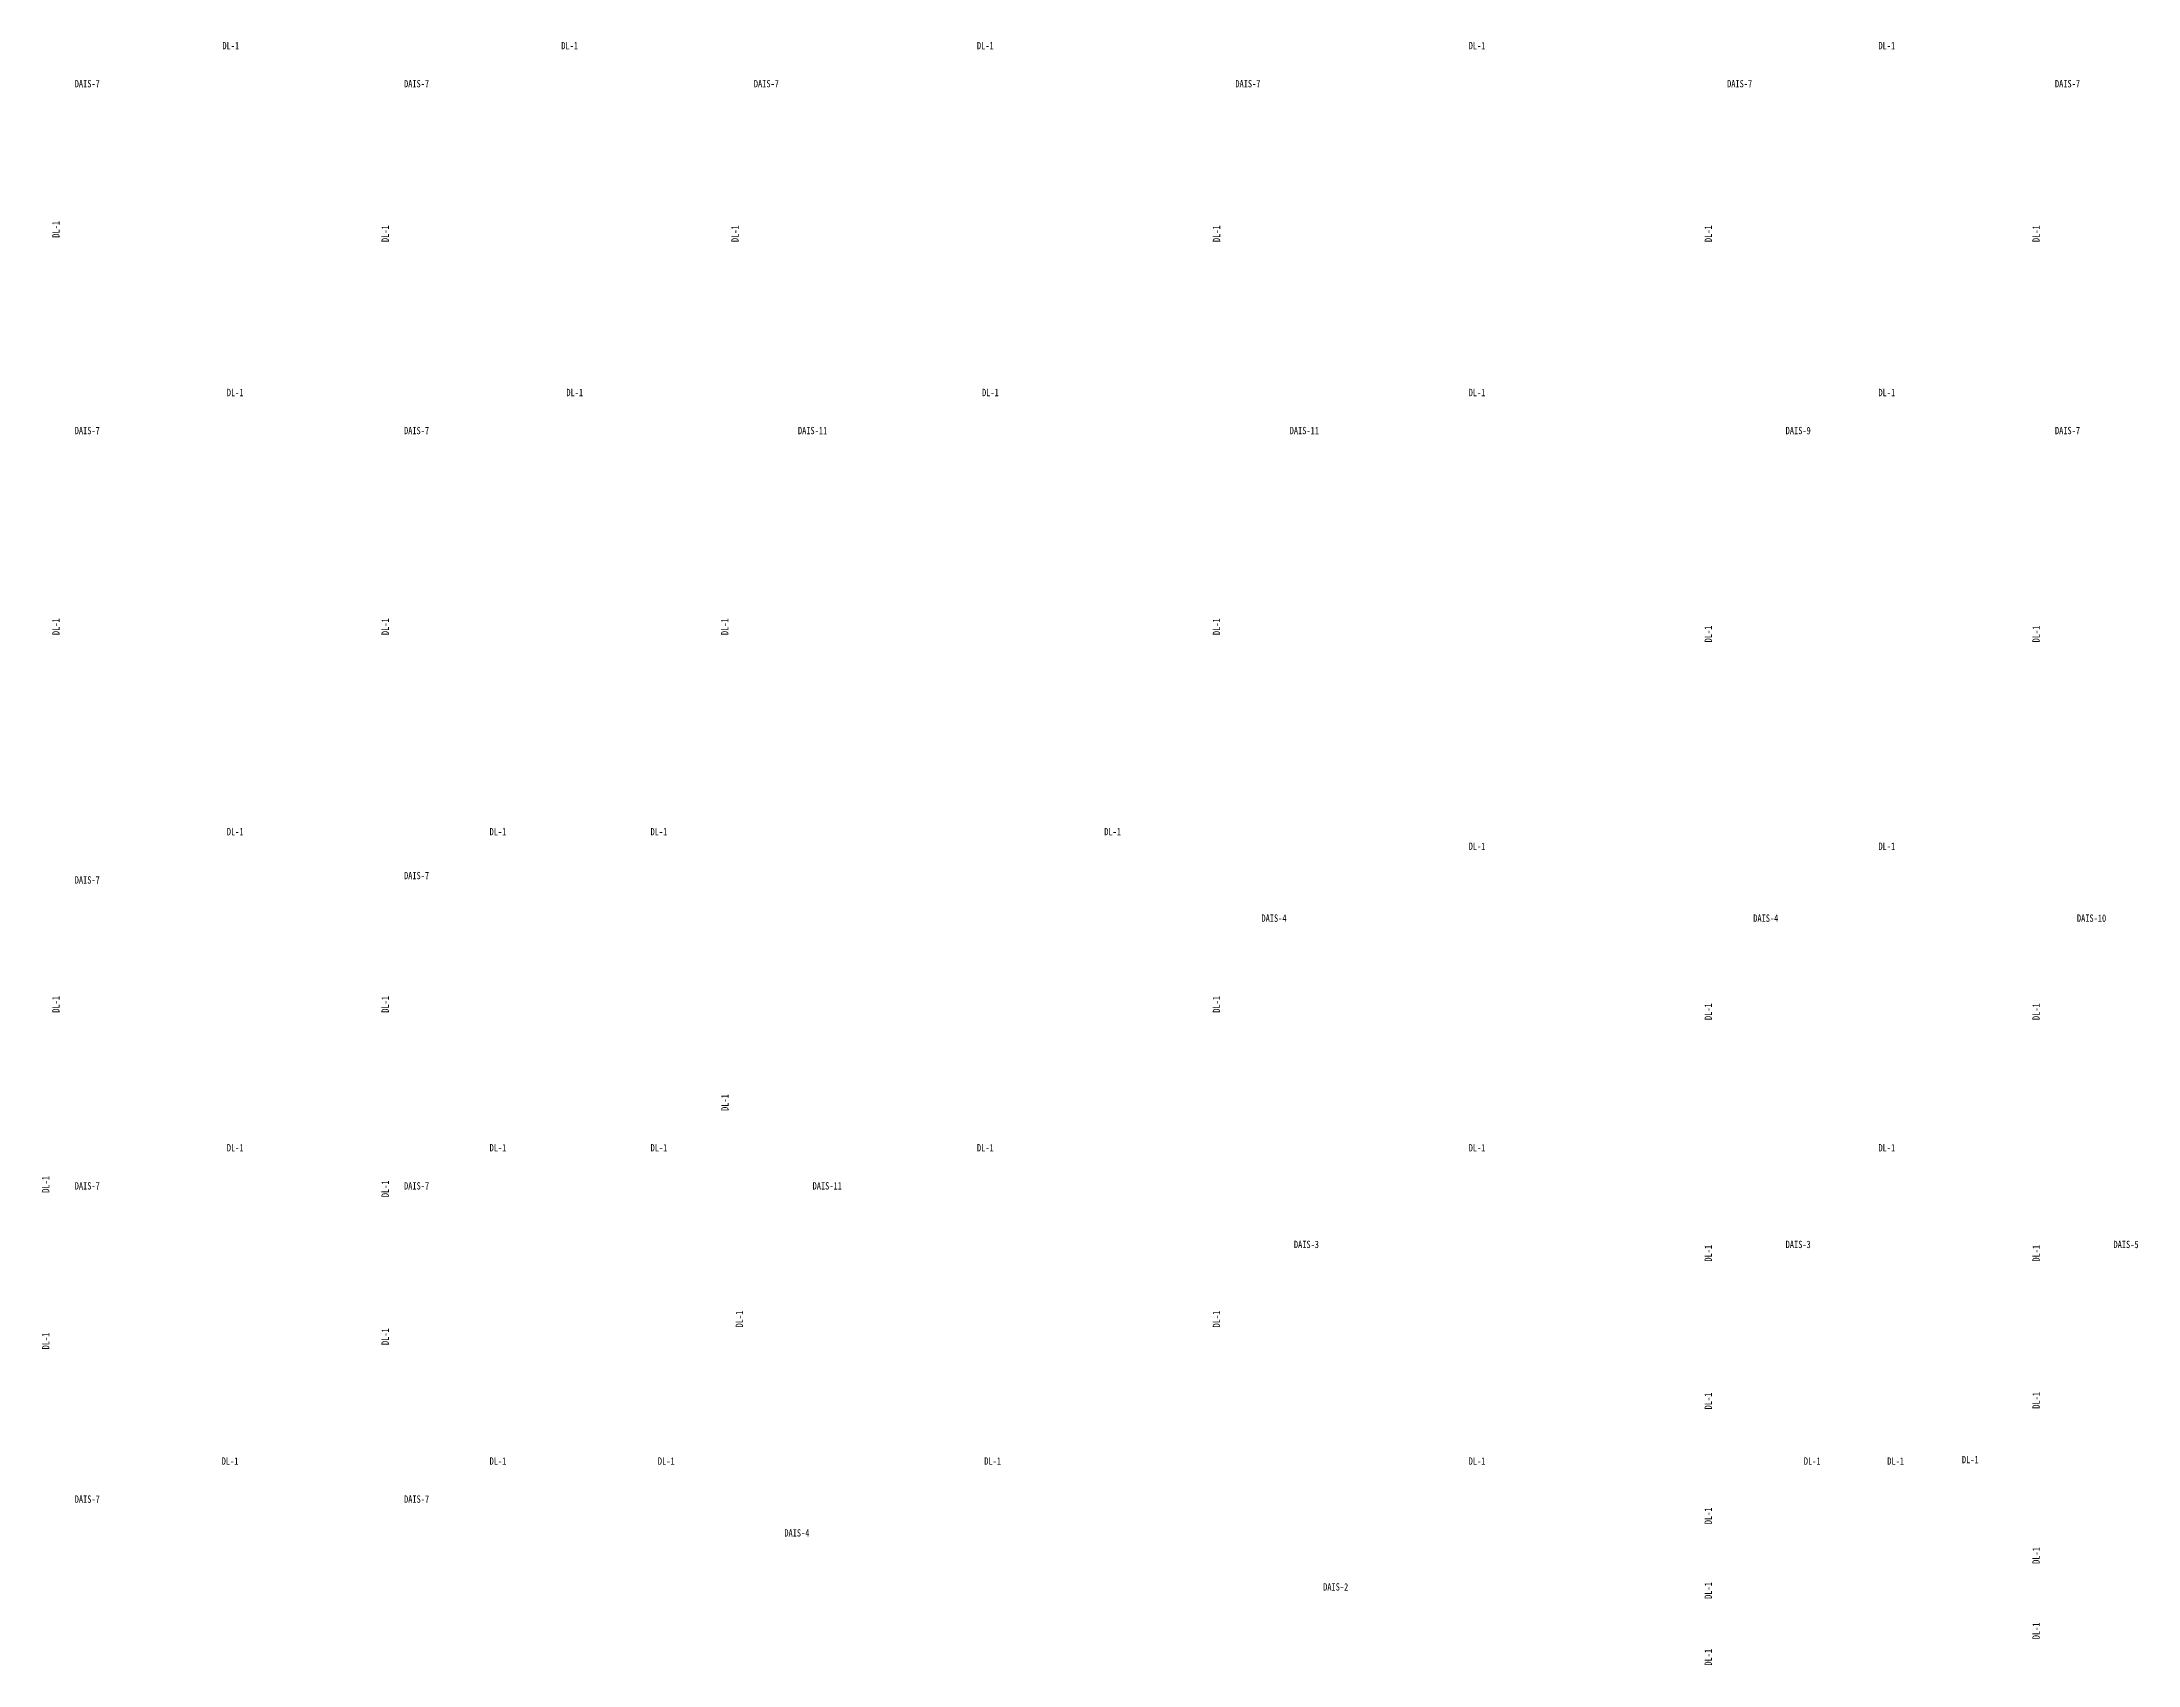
# Model space of a CAD drawing. Header units: millimetres. Extents: x -8252 to 341964, y -299084 to 206355.
# Drawn here: x 146619 to 182425, y 178632 to 206355 of the extents above; entities that cross this region are included whole.
import ezdxf
from ezdxf.enums import TextEntityAlignment as Align

# ---------------------------------------------------------------- set-up
doc = ezdxf.new("R2010")
doc.units = ezdxf.units.MM
doc.header["$LTSCALE"] = 500
doc.layers.add('s117', color=4, linetype='Continuous', lineweight=25)
doc.layers.add('s121', color=2, linetype='Continuous', lineweight=35)
doc.styles.add('宋体', font='')
doc.styles.get('宋体').set_extended_font_data('宋体')

msp = doc.modelspace()

# ---------------------------------------------------------------- texts
at = {"layer": 's117', "style": '宋体', "width": 0.833333}
for p in [(149845.588, 206191.473), (155633.088, 206191.473), (162733.181, 206191.473), (171133.182, 206191.473), (178133.088, 206191.473), (149920.588, 200266.473), (155720.588, 200266.473), (162820.64, 200266.473), (171133.139, 200266.473), (178133.088, 200266.473), (149920.588, 192766.473), (154408.088, 192766.473), (157158.088, 192766.473), (164907.987, 192766.63), (171133.088, 192516.473), (178133.088, 192516.473), (149920.588, 187366.473), (154408.088, 187366.473), (157158.276, 187366.473), (162733.278, 187366.473), (171133.088, 187366.473), (178133.088, 187366.473), (149833.088, 182016.473), (154408.088, 182016.473), (157283.088, 182016.473), (162858.088, 182016.473), (171133.088, 182016.473), (176858.088, 182016.473), (178283.088, 182016.473), (179558.088, 182041.473)]:
    msp.add_text('DL-1', height=126, dxfattribs=at).set_placement(p, align=Align.BOTTOM_CENTER)
for p in [(146958.038, 203153.923), (152583.038, 203078.923), (158558.038, 203078.923), (166783.181, 203078.923), (175183.038, 203078.923), (180783.038, 203078.923), (146958.038, 196366.423), (152583.038, 196366.423), (158383.038, 196366.423), (166783.089, 196366.431), (175183.038, 196241.423), (180783.038, 196241.423), (146958.038, 189916.423), (152583.038, 189916.423), (166783.038, 189916.431), (175183.038, 189791.423), (180783.038, 189791.423), (158385.609, 188240.138), (146783.038, 186841.423), (152583.038, 186766.423), (175183.038, 185666.423), (180783.038, 185666.423), (158633.038, 184541.423), (166783.038, 184541.423), (146783.038, 184166.423), (152583.038, 184241.423), (175183.038, 183141.423), (180783.038, 183153.923), (175183.038, 181181.158), (180783.038, 180503.923), (175183.038, 179906.158), (180783.038, 179216.423), (175183.038, 178766.423)]:
    msp.add_text('DL-1', height=126, rotation=89.9999985, dxfattribs=at).set_placement(p, align=Align.BOTTOM_CENTER)
at = {"layer": 's121', "style": '宋体', "width": 0.833333}
for s, p in [('DAIS-7', (147608.088, 205541.473)), ('DAIS-7', (153233.088, 205541.473)), ('DAIS-7', (159208.088, 205541.473)), ('DAIS-7', (167433.274, 205541.473)), ('DAIS-7', (175833.088, 205541.473)), ('DAIS-7', (181433.088, 205541.473)), ('DAIS-7', (147608.088, 199616.473)), ('DAIS-7', (153233.088, 199616.473)), ('DAIS-11', (160033.088, 199616.473)), ('DAIS-11', (168433.19, 199616.473)), ('DAIS-9', (176833.088, 199616.473)), ('DAIS-7', (181433.088, 199616.473)), ('DAIS-7', (147608.088, 191941.473)), ('DAIS-7', (153233.088, 192016.473)), ('DAIS-4', (167879.498, 191289.122)), ('DAIS-4', (176279.498, 191289.122)), ('DAIS-10', (181879.498, 191289.122)), ('DAIS-7', (147608.088, 186716.473)), ('DAIS-7', (153233.088, 186716.473)), ('DAIS-11', (160283.088, 186716.473)), ('DAIS-3', (168433.088, 185716.473)), ('DAIS-3', (176833.088, 185716.473)), ('DAIS-5', (182433.088, 185716.473)), ('DAIS-7', (147608.088, 181366.473)), ('DAIS-7', (153233.088, 181366.473)), ('DAIS-4', (159729.499, 180789.122)), ('DAIS-2', (168933.088, 179866.473))]:
    msp.add_text(s, height=126, dxfattribs=at).set_placement(p, align=Align.BOTTOM_RIGHT)

doc.saveas('drawing.dxf')
